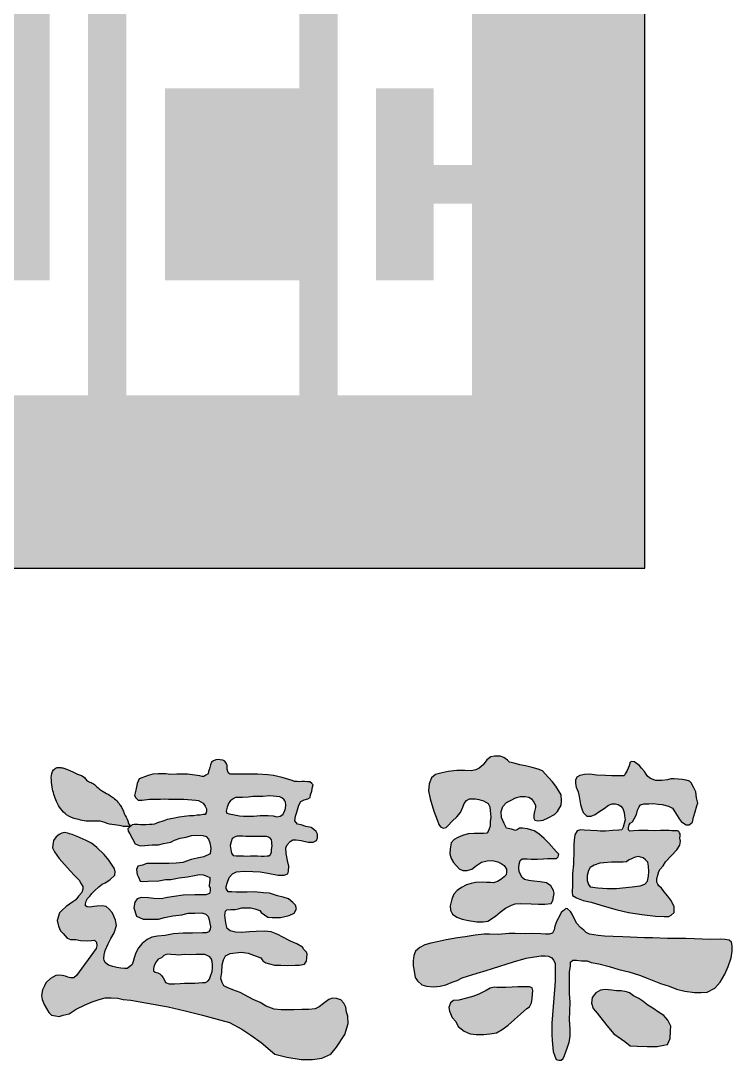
# Model space of a CAD drawing. Extents: x 196430 to 818205, y 904526 to 1974626.
# Drawn here: x 349596 to 350157, y 1784845 to 1785665 of the extents above; entities that cross this region are included whole.
import ezdxf

# ---------------------------------------------------------------- set-up
doc = ezdxf.new("R2010")
doc.units = 0
doc.header["$LTSCALE"] = 1000
doc.header["$MEASUREMENT"] = 0
doc.layers.add('FRAME', color=7, linetype='Continuous')

# ---------------------------------------------------------------- blocks, each defined once
blk = doc.blocks.new('a1')
h = blk.add_hatch(color=256)
h.paths.add_polyline_path([(88869.69, 130890.13), (87869.69, 130890.13), (87869.69, 129890.13), (88869.69, 129890.13)])
h.paths.add_polyline_path([(88596.96, 130662.86), (88490.9, 130662.86), (88490.9, 130359.83), (88596.96, 130359.83), (88596.96, 130268.92), (88490.9, 130268.92), (88490.9, 130117.4), (88596.96, 130117.4), (88596.96, 130026.49), (88460.6, 130026.49), (88460.6, 130753.77), (88596.96, 130753.77)], flags=16)
h.paths.add_polyline_path([(88733.33, 130359.83), (88733.33, 130208.31), (88703.02, 130208.31), (88703.02, 130268.92), (88657.57, 130268.92), (88657.57, 130117.4), (88703.02, 130117.4), (88703.02, 130178.01), (88733.33, 130178.01), (88733.33, 130026.49), (88627.27, 130026.49), (88627.27, 130359.83)], flags=16)
h.paths.add_polyline_path([(88430.3, 130496.19), (88399.99, 130496.19), (88399.99, 130662.86), (88339.39, 130662.86), (88339.39, 130117.4), (88399.99, 130117.4), (88399.99, 130359.83), (88430.3, 130359.83), (88430.3, 130026.49), (88309.08, 130026.49), (88309.08, 130753.77), (88430.3, 130753.77)], flags=16)
h.paths.add_polyline_path([(88278.78, 130496.19), (88248.48, 130496.19), (88248.48, 130662.86), (88172.72, 130662.86), (88172.72, 130359.83), (88278.78, 130359.83), (88278.78, 130026.49), (88142.42, 130026.49), (88142.42, 130178.01), (88172.72, 130178.01), (88172.72, 130117.4), (88248.48, 130117.4), (88248.48, 130268.92), (88142.42, 130268.92), (88142.42, 130753.77), (88278.78, 130753.77)], flags=16)
h.paths.add_polyline_path([(88112.11, 130359.83), (88112.11, 130208.31), (88081.81, 130208.31), (88081.81, 130268.92), (88036.36, 130268.92), (88036.36, 130117.4), (88081.81, 130117.4), (88081.81, 130178.01), (88112.11, 130178.01), (88112.11, 130026.49), (88006.05, 130026.49), (88006.05, 130359.83)], flags=16)
at = {"layer": 'FRAME'}
h = blk.add_hatch(color=256, dxfattribs=at)
h.paths.add_polyline_path([(88796.83, 129721.42), (88793.72, 129724.68), (88791.06, 129727.49), (88788.78, 129729.88), (88785.44, 129731.17), (88780.81, 129732.61), (88775.34, 129733.97), (88771.09, 129734.66), (88766.61, 129735.95), (88762.89, 129736.86), (88761.33, 129738.27), (88758.39, 129740.59), (88755.38, 129741.48), (88750.94, 129741.68), (88748.21, 129741.07), (88744.93, 129738.68), (88742.12, 129734.72), (88738.98, 129732.05), (88736.31, 129730.69), (88732.69, 129729.87), (88727.63, 129730.14), (88721.3, 129730.12), (88714.47, 129729.37), (88709.61, 129728.41), (88704.56, 129727.04), (88701.27, 129724.52), (88699.5, 129719.8), (88699.02, 129714.2), (88700.25, 129707.78), (88703.06, 129698.12), (88705.73, 129691.29), (88707.16, 129687.47), (88708.32, 129685.76), (88710.51, 129684.8), (88712.97, 129685.14), (88714.54, 129686.71), (88717.69, 129690.27), (88721.38, 129693.75), (88724.11, 129697.1), (88726.1, 129701.19), (88727.12, 129704.2), (88728.9, 129706.45), (88731.29, 129707.82), (88733.75, 129707.82), (88735.94, 129707.96), (88738.67, 129707.27), (88742.37, 129706.18), (88745.92, 129704.06), (88747.36, 129701.6), (88747.63, 129698.74), (88748.11, 129693.48), (88747.56, 129690.06), (88747.56, 129686.3), (88745.88, 129682.07), (88744.97, 129680.63), (88742.25, 129680.51), (88738.09, 129680.51), (88735.01, 129680.57), (88730.24, 129680.33), (88725.78, 129679), (88722.1, 129677.37), (88719.14, 129675.74), (88716.91, 129673.03), (88715.89, 129668.36), (88715.83, 129664.38), (88716.79, 129660.82), (88718.66, 129657.51), (88723.08, 129652.66), (88726.03, 129651.21), (88729.47, 129651.21), (88733.09, 129652.35), (88736.9, 129655.25), (88740.76, 129657.72), (88745.23, 129658.87), (88749.33, 129659.05), (88753.55, 129658.2), (88756.15, 129656.88), (88758.62, 129655.13), (88760.37, 129652.29), (88760.55, 129650.06), (88760.25, 129647.89), (88758.68, 129646.2), (88755.97, 129644.03), (88753.25, 129642.65), (88750.17, 129641.62), (88747.82, 129641.74), (88744.8, 129641.92), (88741.73, 129641.98), (88735.93, 129641.71), (88732.67, 129640.87), (88728.81, 129639.84), (88725.07, 129637.85), (88721.51, 129635.5), (88718.79, 129632.49), (88717.22, 129628.75), (88716.08, 129623.36), (88716.38, 129619.98), (88717.77, 129616.84), (88721.33, 129614.37), (88725.43, 129612.74), (88730.38, 129611.78), (88737.03, 129610.85), (88742.1, 129610.85), (88745.66, 129611.27), (88751.87, 129615.31), (88755.43, 129618.33), (88759.72, 129621.52), (88764.43, 129623.87), (88767.38, 129624.9), (88771.43, 129625.2), (88779.9, 129624.97), (88785.82, 129624.55), (88790.58, 129624.55), (88795.59, 129625.1), (88797.04, 129627.57), (88797.58, 129630.52), (88798.13, 129633.3), (88797.52, 129635.41), (88795.41, 129639.23), (88791.97, 129641.52), (88786.96, 129642.42), (88781.96, 129642.78), (88778.15, 129643.27), (88774.59, 129644.29), (88772.84, 129645.68), (88771.7, 129647.67), (88770.43, 129650.52), (88770.19, 129653.42), (88770.37, 129656.19), (88771.15, 129659.21), (88772.78, 129660.5), (88776.89, 129660.44), (88779.91, 129660.26), (88784.91, 129660.26), (88789.56, 129660.44), (88792.88, 129660.74), (88797.35, 129660.74), (88799.94, 129660.86), (88801.33, 129662.06), (88801.63, 129664.17), (88799.88, 129666.04), (88793.85, 129672.82), (88790.23, 129676.44), (88786, 129680.12), (88782.26, 129682.47), (88777.13, 129684.15), (88773.15, 129684.64), (88770.67, 129684.7), (88769.1, 129683.55), (88767.53, 129682.77), (88764.46, 129683.85), (88760.35, 129684.72), (88758.6, 129688.36), (88756.4, 129693.07), (88756.25, 129697.77), (88757.54, 129701.9), (88760.5, 129705.01), (88764.15, 129706.91), (88767.64, 129708.58), (88771.44, 129709.71), (88775.23, 129709.71), (88778.04, 129709.11), (88780.17, 129707.74), (88781.99, 129705.31), (88783.28, 129702.81), (88783.21, 129700.91), (88782.52, 129697.88), (88782.14, 129695.15), (88781.99, 129692.57), (88782.75, 129691.05), (88785.26, 129690.59), (88789.43, 129691.13), (88793.46, 129692.79), (88798.24, 129695.45), (88800.75, 129697.8), (88803.59, 129702.91), (88803.97, 129706.32), (88803.67, 129711.1), (88801.54, 129714.51), (88799.26, 129717.93)])
h.paths.add_polyline_path([(88906.3, 129720.38), (88904.88, 129721.89), (88902.29, 129722.64), (88899.04, 129723.14), (88895.95, 129723.47), (88892.69, 129723.64), (88890.18, 129723.56), (88887.59, 129722.97), (88883.08, 129722.47), (88880.41, 129722.39), (88877.9, 129722.47), (88876.07, 129723.14), (88873.98, 129723.97), (88871.97, 129725.47), (88870.72, 129727.31), (88869.3, 129729.48), (88867.01, 129732.09), (88865.01, 129734.34), (88863.09, 129735.76), (88861.49, 129737.04), (88859.48, 129737.25), (88858.1, 129736.93), (88857.14, 129733.96), (88855.55, 129730.25), (88854.07, 129727.71), (88853.32, 129726.12), (88851.41, 129726.01), (88847.7, 129726.01), (88843.45, 129726.01), (88838.46, 129726.22), (88831.46, 129726.43), (88826.26, 129727.28), (88822.12, 129727.18), (88818.4, 129726.22), (88816.04, 129725.05), (88814.77, 129722.61), (88814.77, 129719.86), (88815.3, 129716.99), (88816.89, 129713.39), (88817.84, 129709.68), (88818.37, 129706.6), (88818.9, 129703.31), (88819.86, 129699.92), (88820.92, 129697.16), (88823.79, 129694.19), (88827.18, 129694.09), (88830.47, 129695.47), (88833.44, 129697.69), (88837.58, 129700.34), (88840.87, 129702.78), (88843.88, 129704.04), (88846.43, 129703.93), (88848.66, 129703.4), (88850.57, 129702.02), (88852.37, 129700.22), (88853.22, 129697.04), (88853.54, 129694.39), (88854.07, 129691.21), (88853.43, 129688.45), (88852.59, 129685.48), (88851.52, 129683.36), (88849.08, 129683.25), (88844.07, 129682.9), (88838.66, 129682.37), (88834.31, 129682.37), (88831.97, 129682.48), (88826.88, 129682.8), (88821.68, 129683.01), (88818.92, 129683.33), (88816.26, 129682.48), (88814.25, 129679.4), (88813.93, 129675.27), (88813.61, 129671.87), (88813.5, 129667.74), (88813.29, 129656.24), (88812.44, 129648.92), (88812.44, 129639.66), (88812.22, 129634.15), (88812.44, 129631.49), (88815.62, 129629.8), (88821.03, 129627.68), (88827.19, 129626.3), (88834.94, 129623.97), (88846.64, 129620.55), (88856.61, 129618.21), (88867.12, 129616.62), (88877.98, 129615.13), (88884.78, 129614.81), (88888.49, 129615.02), (88890.4, 129616.09), (88892.63, 129618.1), (88892.84, 129619.8), (88892.84, 129622.45), (88891.68, 129624.99), (88890.08, 129627.96), (88887.86, 129631.04), (88884.78, 129634.54), (88882.87, 129637.19), (88880.53, 129639.1), (88879.9, 129640.47), (88879.05, 129642.06), (88879.15, 129644.93), (88879.9, 129647.58), (88880.53, 129650.55), (88881.7, 129652.24), (88884.04, 129654.83), (88885.95, 129658.12), (88890.73, 129663.1), (88894.76, 129667.55), (88897.2, 129671.37), (88897.73, 129674.55), (88897.34, 129676.82), (88897.4, 129678.59), (88897.55, 129680.11), (88897.08, 129680.99), (88896.45, 129681.99), (88895.41, 129682.51), (88893.58, 129682.67), (88891.02, 129682.72), (88888.83, 129682.93), (88882.06, 129682.88), (88876.89, 129682.67), (88872.19, 129682.83), (88864.84, 129682.77), (88860.58, 129682.6), (88857.74, 129682.35), (88856.82, 129683.27), (88856.82, 129685.19), (88857.23, 129687.27), (88858.15, 129688.77), (88859.99, 129689.69), (88861.24, 129692.2), (88862.91, 129695.62), (88863.83, 129698.79), (88865.17, 129701.54), (88866.11, 129703.07), (88868.95, 129703.99), (88872.79, 129703.9), (88876.3, 129704.07), (88880.14, 129703.74), (88883.4, 129703.32), (88888.26, 129702.06), (88891.52, 129700.48), (88893.36, 129697.47), (88895.2, 129694.72), (88896.78, 129692.05), (88898.29, 129690.05), (88900.13, 129688.54), (88902.21, 129687.29), (88904.72, 129687.37), (88907.14, 129689.38), (88908.14, 129693.38), (88909.31, 129697.47), (88910.57, 129702.23), (88911.32, 129704.48), (88910.4, 129708.57), (88910.23, 129710.99), (88909.73, 129713.41), (88907.89, 129717.13)])
h.paths.add_polyline_path([(88862.04, 129661.68), (88864.96, 129662.2), (88866.31, 129661.79), (88868.29, 129661.37), (88870.16, 129659.81), (88871.93, 129657.73), (88872.55, 129654.72), (88872.66, 129650.45), (88872.45, 129646.92), (88871.83, 129642.97), (88869.54, 129640.47), (88866, 129639.22), (88859.54, 129638.39), (88851.95, 129637.56), (88847.16, 129637.14), (88839.87, 129637.14), (88832.59, 129637.56), (88826.55, 129638.39), (88825.09, 129640.26), (88824.05, 129643.28), (88824.15, 129647.44), (88825.2, 129651.18), (88826.44, 129653.57), (88829.67, 129655.44), (88834.15, 129657), (88837.37, 129657.42), (88843.2, 129657.84), (88847.89, 129657.84), (88850.7, 129657.94), (88852.57, 129657.73), (88855.07, 129658.15), (88856.84, 129659.4), (88859.54, 129660.64)], flags=16)
h.paths.add_polyline_path([(88938.54, 129591.75), (88937.89, 129594.6), (88936.08, 129596.16), (88933.1, 129596.81), (88929.33, 129596.94), (88921.55, 129596.68), (88901.94, 129597.59), (88887.55, 129597.59), (88875.62, 129597.98), (88869.26, 129597.98), (88852.23, 129598.9), (88844.58, 129599.03), (88837.7, 129599.29), (88832.91, 129599.81), (88826.03, 129601.11), (88823.31, 129602.27), (88821.36, 129604.09), (88818.85, 129606.3), (88816, 129609.28), (88813.92, 129613.43), (88812.23, 129616.79), (88811.07, 129619), (88808.56, 129621.07), (88807.26, 129621.16), (88806.21, 129620.1), (88803.69, 129618.08), (88802.48, 129615.72), (88800.29, 129611.43), (88798.66, 129607.21), (88798.18, 129604.54), (88796.63, 129601.78), (88794.2, 129600.89), (88791.28, 129600.97), (88787.55, 129601.38), (88781.2, 129601.53), (88775.52, 129601.13), (88767.24, 129601.53), (88762.62, 129601.45), (88753.75, 129600.79), (88747.02, 129600.87), (88742.96, 129600.87), (88735.82, 129600.14), (88727.77, 129598.84), (88721.76, 129598.19), (88717.3, 129597.22), (88712.84, 129596.49), (88705.84, 129594.94), (88700.65, 129593.96), (88695.94, 129592.59), (88691.97, 129590.48), (88688.72, 129587.56), (88687.26, 129584.08), (88686.69, 129579.94), (88686.77, 129576.05), (88687.34, 129573.46), (88688.4, 129566.69), (88690.18, 129564.09), (88693.59, 129561.09), (88697.32, 129559.96), (88702.76, 129559.47), (88708.19, 129559.8), (88712.49, 129560.93), (88717.68, 129562.96), (88721.42, 129564.5), (88725.55, 129566.61), (88737.19, 129570.09), (88744.41, 129572.28), (88749.35, 129573.9), (88766.01, 129579.26), (88776.07, 129581.94), (88782.56, 129582.99), (88787.87, 129583.9), (88790.87, 129583.82), (88793.71, 129583.49), (88796.22, 129582.19), (88797.6, 129580.49), (88798.74, 129578.14), (88798.74, 129575.95), (88798.98, 129571.66), (88798.98, 129568.9), (88798.74, 129563.79), (88797.85, 129550.39), (88796.28, 129530.79), (88796.28, 129521.85), (88796.54, 129517.05), (88797.19, 129508.44), (88798.62, 129504.55), (88799.65, 129502.09), (88801.73, 129501.44), (88803.67, 129501.57), (88805.23, 129502.74), (88806.14, 129505.07), (88808.34, 129510.9), (88810.03, 129515.7), (88810.81, 129520.1), (88810.68, 129525.93), (88810.29, 129533.71), (88810.42, 129539.8), (88810.56, 129547.25), (88810.17, 129554.25), (88810.04, 129560.72), (88810.17, 129566.94), (88810.17, 129571.35), (88810.94, 129575.76), (88811.07, 129578.87), (88812.76, 129580.42), (88815.61, 129580.55), (88819.76, 129580.03), (88824.04, 129579.9), (88827.29, 129578.74), (88833.25, 129577.44), (88841.59, 129575.5), (88849.11, 129573.17), (88857.02, 129571.35), (88865.45, 129568.63), (88871.42, 129566.17), (88881.96, 129562.02), (88888.83, 129559.95), (88894.67, 129557.62), (88901.28, 129555.93), (88908.81, 129554.9), (88913.99, 129555.03), (88918.92, 129555.29), (88924.92, 129558.4), (88929.07, 129563.2), (88932.7, 129569.29), (88935.43, 129575.38), (88937.76, 129582.24), (88938.54, 129587.69)])
h.paths.add_polyline_path([(88776.49, 129542.22), (88778.65, 129543.69), (88780.12, 129546.64), (88780.8, 129550.15), (88781.03, 129553.55), (88781.26, 129556.61), (88780.68, 129558.55), (88778.64, 129559.34), (88775.24, 129559.34), (88769.45, 129559.46), (88764.92, 129559.23), (88759.82, 129558.78), (88756.19, 129558.78), (88752.9, 129558.89), (88750.74, 129559.23), (88747.57, 129558.21), (88744.28, 129556.51), (88739.07, 129553.79), (88734.76, 129552.09), (88728.83, 129550.38), (88722.94, 129548.9), (88718.63, 129548.68), (88716.36, 129546.86), (88715, 129543.01), (88715.45, 129540.18), (88717.49, 129535.2), (88720.44, 129532.02), (88722.37, 129528.06), (88727.13, 129524.43), (88731.78, 129522.17), (88736.54, 129521.71), (88742.44, 129521.71), (88747.43, 129522.28), (88752.53, 129523.07), (88757.1, 129525.57), (88761.75, 129529.08), (88766.86, 129533.5), (88771.39, 129537.69)], flags=17)
h.paths.add_polyline_path([(88884.47, 129536.72), (88887.7, 129532.95), (88890.03, 129528.29), (88889.85, 129524.52), (88889.49, 129518.6), (88887.52, 129513.76), (88884.47, 129513.22), (88879.26, 129512.33), (88871.54, 129512.33), (88863.46, 129512.51), (88858.08, 129512.86), (88853.77, 129516.09), (88845.15, 129522.19), (88839.59, 129528.83), (88831.87, 129538.51), (88828.82, 129542.28), (88827.56, 129546.58), (88828.1, 129551.07), (88830.97, 129554.65), (88834.56, 129556.81), (88838.33, 129557.16), (88843.54, 129556.63), (88847.13, 129556.27), (88850.9, 129556.27), (88855.03, 129555.37), (88857.54, 129554.65), (88860.77, 129552.32), (88864.9, 129550.17), (88867.95, 129548.2), (88871.9, 129544.97), (88876.03, 129542.46), (88880.52, 129539.41)], flags=17)
h = blk.add_hatch(color=256, dxfattribs=at)
h.paths.add_polyline_path([(88606.94, 129713.98), (88607.39, 129717.21), (88607.93, 129718.83), (88606.85, 129719.99), (88605.24, 129721.25), (88603.53, 129721.34), (88601.02, 129721.43), (88598.95, 129721.52), (88596.44, 129721.34), (88595.18, 129721.52), (88593.21, 129721.52), (88591.41, 129722.41), (88583.42, 129724.75), (88576.69, 129726.27), (88572.02, 129726.81), (88563.94, 129727.35), (88557.93, 129727.35), (88553.62, 129727.35), (88545.25, 129727.26), (88542.42, 129727.4), (88541.15, 129728.18), (88540.58, 129729.45), (88540.16, 129731.28), (88540.09, 129734.25), (88539.24, 129735.94), (88538.18, 129737.64), (88536.49, 129738.27), (88534.44, 129738.56), (88532.95, 129738.98), (88531.04, 129738.56), (88529.28, 129737.85), (88527.58, 129736.86), (88526.95, 129734.6), (88526.03, 129731.64), (88525.39, 129729.45), (88524.97, 129727.61), (88523.27, 129726.55), (88521.72, 129725.63), (88520.44, 129725.42), (88518.54, 129725.92), (88508.77, 129727.26), (88500.41, 129727.35), (88495.25, 129727.17), (88491.7, 129727.62), (88485.65, 129727.53), (88481.47, 129727.26), (88477.73, 129726.2), (88470.5, 129723.61), (88469, 129720.07), (88467.9, 129714.74), (88466.96, 129710.42), (88467.98, 129708.77), (88469.87, 129706.73), (88472.93, 129706.81), (88478.67, 129707.6), (88482.04, 129707.67), (88487.54, 129707.67), (88490.84, 129707.75), (88493.83, 129707.67), (88500.11, 129707.6), (88505.84, 129707.52), (88512.04, 129707.04), (88515.23, 129706.77), (88517.45, 129706.42), (88519.32, 129705.45), (88521.13, 129704.41), (88522.72, 129701.98), (88523.76, 129700.04), (88523.62, 129698.66), (88523.41, 129696.93), (88522.72, 129695.54), (88520.99, 129695.4), (88518.77, 129695.05), (88516.48, 129694.85), (88513.36, 129694.36), (88510.44, 129694.36), (88506.07, 129693.88), (88502.26, 129693.39), (88497.19, 129692.21), (88492.75, 129691.66), (88489.98, 129690.48), (88485.16, 129688.86), (88482.59, 129687.94), (88480.75, 129687.58), (88478.73, 129687.64), (88475.85, 129687.27), (88473.89, 129687.27), (88471.62, 129687.33), (88469.66, 129687.7), (88468.13, 129687.7), (88466.78, 129687.7), (88465.13, 129687.21), (88462.69, 129685.31), (88461.66, 129684.06), (88461.99, 129682.23), (88463.12, 129680.23), (88467.35, 129672.24), (88471.36, 129670.72), (88474.95, 129671), (88480.76, 129671.55), (88485.88, 129671.41), (88489.89, 129672.52), (88495.56, 129673.63), (88498.61, 129675.28), (88502.89, 129676.8), (88507.74, 129677.5), (88511.89, 129678.88), (88516.03, 129679.29), (88520.74, 129679.02), (88523.37, 129678.19), (88525.44, 129676.11), (88526.27, 129673.07), (88527.24, 129668.93), (88526.56, 129664.33), (88521.51, 129662.07), (88516.29, 129661.02), (88511.76, 129659.98), (88505.15, 129657.55), (88499.75, 129657.02), (88494, 129656.68), (88488.43, 129656.85), (88482.69, 129656.85), (88476.77, 129656.68), (88473.11, 129655.46), (88469.63, 129654.59), (88468.59, 129652.15), (88468.94, 129648.15), (88469.98, 129645.89), (88471.37, 129642.93), (88473.29, 129642.59), (88477.81, 129642.76), (88486.02, 129643.2), (88491.25, 129644.22), (88495.52, 129644.28), (88502.08, 129645.48), (88508.81, 129646.36), (88514.3, 129647.23), (88518.14, 129648.09), (88521.22, 129647.8), (88524.01, 129646.75), (88526.32, 129645.79), (88526.32, 129643.77), (88526.12, 129641.65), (88525.93, 129639.83), (88525.93, 129638.68), (88526.7, 129637.62), (88526.51, 129635.22), (88526.22, 129633.1), (88523.24, 129631.95), (88521.32, 129631.95), (88518.53, 129631.95), (88514.58, 129632.05), (88505.21, 129631.85), (88498.29, 129630.62), (88492.91, 129630.01), (88487.84, 129628.78), (88482.3, 129629.24), (88478, 129629.7), (88472.16, 129629.85), (88469.08, 129628.93), (88467.24, 129626.32), (88466.47, 129621.86), (88468.43, 129615.25), (88473.72, 129612.94), (88479.97, 129612.81), (88485.81, 129612.94), (88490.56, 129614.03), (88497.21, 129615.52), (88504.14, 129616.33), (88509.16, 129617.69), (88514.59, 129617.69), (88520.16, 129617.83), (88523.28, 129616.88), (88525.05, 129614.84), (88525.73, 129612.26), (88526.41, 129609.41), (88526.82, 129606.97), (88526.68, 129604.67), (88525.46, 129602.77), (88523.56, 129602.09), (88520.7, 129601.95), (88512.69, 129601.68), (88505.23, 129601.82), (88497.62, 129601.14), (88491.24, 129600.05), (88485.13, 129599.51), (88480.65, 129598.7), (88476.85, 129596.66), (88473.04, 129593.54), (88470.19, 129590.15), (88467.98, 129586.18), (88466.59, 129582.22), (88465.95, 129579.45), (88464.99, 129577.1), (88463.28, 129575.39), (88461.04, 129573.89), (88458.9, 129574), (88456.12, 129574.21), (88452.91, 129574.53), (88449.92, 129575.39), (88446.28, 129576.46), (88444.04, 129578.38), (88443.08, 129580.09), (88442.76, 129581.9), (88443.08, 129584.79), (88443.83, 129588.1), (88446.18, 129593.33), (88448.32, 129597.6), (88450.77, 129602.09), (88452.65, 129607.83), (88451.9, 129612.12), (88450.72, 129615.31), (88449.29, 129618.09), (88446.85, 129620.86), (88444.49, 129622.71), (88441.46, 129623.38), (88437.17, 129623.21), (88434.9, 129622.71), (88431.76, 129622.31), (88429.49, 129622.48), (88428.14, 129623.4), (88428.14, 129625), (88428.9, 129627.1), (88429.83, 129629.04), (88431.59, 129630.89), (88433.19, 129633.07), (88435.3, 129635.09), (88438.75, 129638.37), (88441.44, 129640.39), (88443.88, 129641.56), (88447.33, 129643.92), (88451.37, 129647.7), (88451.58, 129650.56), (88450.84, 129652.99), (88448.83, 129656.16), (88446.71, 129659.55), (88443.11, 129663.78), (88437.16, 129669.51), (88432.99, 129672.74), (88428.87, 129674.98), (88421.58, 129678.18), (88417.77, 129679.62), (88415.73, 129680.21), (88414.3, 129680.66), (88411.49, 129681.24), (88409.49, 129680.77), (88407.38, 129679.6), (88405.04, 129677.73), (88403.04, 129674.92), (88402.46, 129671.64), (88402.34, 129669.18), (88403.75, 129665.9), (88407.38, 129660.86), (88416.07, 129651.07), (88419.59, 129647.44), (88423.22, 129643.69), (88424.87, 129640.65), (88426.16, 129638.66), (88426.16, 129636.43), (88425.45, 129633.97), (88422.76, 129631.04), (88420.53, 129628), (88418.18, 129626.59), (88412.91, 129622.96), (88409.62, 129619.68), (88407.75, 129617.8), (88405.99, 129611.77), (88406.93, 129607.2), (88408.45, 129603.68), (88410.56, 129601.57), (88413.73, 129597.94), (88416.31, 129596.89), (88420.53, 129596.65), (88424.28, 129595.95), (88429.67, 129595.83), (88432.95, 129596.07), (88435.42, 129596.19), (88436.94, 129594.66), (88437.29, 129591.85), (88436.59, 129589.74), (88421.11, 129568.24), (88419.12, 129566.6), (88416.42, 129566.37), (88414.2, 129567.07), (88412.55, 129567.77), (88409.74, 129568.36), (88407.04, 129568.59), (88404.82, 129568.24), (88400.71, 129565.9), (88396.96, 129562.62), (88395.91, 129560.27), (88394.26, 129556.99), (88393.56, 129552.66), (88394.03, 129549.38), (88395.55, 129545.51), (88399.32, 129539.24), (88401.43, 129537.13), (88404.71, 129536.54), (88407.53, 129536.07), (88410.69, 129537.13), (88415.38, 129538.18), (88420.89, 129541.7), (88428.04, 129545.09), (88433.55, 129547.44), (88438.95, 129549.31), (88443.87, 129550.72), (88448.44, 129550.72), (88453.84, 129550.36), (88458.06, 129549.31), (88463.92, 129548.96), (88477.29, 129546.38), (88493.58, 129543.57), (88506.78, 129540.53), (88520.5, 129537.01), (88535.16, 129533.03), (88541.84, 129531.15), (88551.69, 129525.88), (88558.84, 129521.2), (88566.93, 129515.34), (88577.77, 129506.27), (88587.03, 129503.81), (88598.4, 129502.06), (88607.43, 129502.06), (88614.82, 129502.99), (88621.85, 129506.27), (88626.31, 129511.66), (88632.92, 129521.88), (88635.39, 129530.55), (88635.15, 129536.29), (88634.1, 129539.34), (88633.63, 129543.32), (88632.22, 129546.6), (88629.64, 129549.18), (88626.24, 129550.11), (88623.07, 129550.35), (88620.38, 129549.41), (88616.16, 129546.13), (88612.52, 129543.67), (88609.47, 129542.15), (88604.55, 129541.56), (88599.04, 129541.44), (88592.71, 129541.33), (88587.43, 129541.33), (88582.63, 129541.33), (88577.11, 129541.68), (88570.9, 129544.02), (88566.09, 129547.07), (88560.47, 129549.41), (88550.31, 129554.94), (88544.45, 129556.93), (88540, 129558.93), (88537.53, 129560.21), (88536.13, 129562.79), (88534.95, 129565.95), (88535.77, 129570.76), (88536.04, 129576.85), (88537.09, 129580.68), (88538.83, 129583.81), (88542.43, 129585.79), (88551.03, 129586.83), (88556.6, 129586.02), (88562.99, 129583.7), (88566.48, 129582.3), (88568.1, 129579.98), (88570.43, 129578.36), (88573.45, 129577.43), (88577.4, 129576.62), (88582.39, 129576.5), (88587.27, 129576.15), (88593.66, 129576.62), (88597.03, 129576.5), (88601.03, 129577.31), (88602.66, 129579.75), (88603.01, 129582.42), (88603.12, 129585.09), (88602.66, 129586.83), (88600.45, 129588.92), (88599.52, 129590.77), (88595.11, 129593.33), (88590.11, 129595.53), (88583.84, 129598.55), (88579.89, 129600.76), (88574.89, 129602.96), (88569.43, 129603.31), (88562.81, 129603.19), (88557.59, 129602.84), (88551.31, 129602.26), (88546.67, 129602.5), (88542.48, 129603.54), (88540.04, 129605.51), (88539.35, 129608.53), (88538.65, 129611.67), (88538.11, 129616.03), (88538.61, 129619.13), (88539.78, 129620.21), (88543.06, 129620.35), (88546.44, 129620.48), (88548.83, 129621.07), (88551.66, 129621.79), (88555.35, 129621.83), (88558.64, 129621.74), (88561.75, 129621.02), (88565.71, 129619.72), (88566.97, 129618.1), (88572.05, 129614.51), (88575.62, 129614.28), (88582.07, 129614.28), (88588.86, 129615.78), (88592.89, 129617.62), (88594.84, 129620.95), (88593.92, 129623.94), (88591.73, 129625.9), (88588.4, 129628.77), (88584.25, 129630.15), (88579.88, 129631.19), (88573.55, 129633.49), (88568.83, 129633.72), (88561.23, 129634.52), (88555.71, 129634.06), (88550.76, 129634.06), (88547.08, 129634.18), (88543.62, 129634.29), (88540.75, 129634.52), (88539.37, 129636.94), (88539.37, 129638.66), (88539.94, 129641.31), (88541.63, 129645.61), (88544.38, 129648.65), (88547.42, 129650.24), (88553.36, 129650.82), (88560.17, 129650.53), (88565.96, 129650.09), (88572.19, 129649.08), (88580.3, 129647.49), (88585.09, 129647.63), (88587.84, 129648.65), (88588.56, 129650.82), (88588.71, 129654.58), (88587.55, 129659.21), (88586.68, 129664.57), (88586.24, 129669.05), (88587.4, 129671.66), (88589.72, 129674.12), (88591.89, 129675.57), (88594.36, 129675.57), (88598.41, 129674.84), (88603.9, 129673.59), (88607.89, 129673.59), (88610.51, 129674.85), (88611.2, 129677.13), (88611.31, 129679.97), (88610.28, 129682.14), (88608.34, 129683.73), (88606.29, 129685.33), (88602.19, 129686.01), (88598.31, 129687.38), (88595.57, 129687.95), (88593.52, 129690.57), (88593.86, 129694.1), (88594.89, 129697.41), (88596.71, 129702.86), (88598.24, 129705.82), (88600.84, 129707.17), (88603.71, 129707.88), (88605.51, 129708.96), (88605.69, 129710.93)])
h.paths.add_polyline_path([(88541.44, 129704.76), (88542.44, 129706.04), (88544.37, 129707.48), (88546.52, 129708.84), (88549.74, 129708.98), (88552.11, 129708.98), (88556.62, 129709.26), (88560.41, 129709.69), (88564.28, 129709.69), (88568.22, 129709.77), (88573.66, 129710.12), (88578.96, 129709.77), (88581.68, 129709.41), (88583.19, 129708.76), (88585.46, 129706.76), (88586.12, 129705.26), (88586.34, 129703.18), (88586.05, 129700.25), (88585.12, 129697.32), (88583.9, 129695.38), (88581.83, 129694.1), (88579.11, 129693.74), (88576.38, 129694.45), (88572.37, 129694.67), (88566.14, 129694.81), (88560.92, 129694.24), (88557.34, 129694.17), (88553.04, 129694.17), (88549.67, 129694.45), (88545.73, 129695.17), (88541.72, 129696.03), (88539.72, 129696.67), (88539.36, 129698.17), (88540, 129701.25)], flags=16)
h.paths.add_polyline_path([(88546.35, 129677.91), (88547.86, 129678.48), (88549.64, 129678.48), (88552.48, 129678.3), (88554.87, 129678.13), (88558.38, 129678.17), (88561.84, 129678.08), (88565.08, 129678.22), (88568.54, 129678.22), (88571.03, 129678.17), (88572.58, 129677.68), (88574.31, 129676.49), (88574.93, 129675.42), (88575.2, 129674), (88575.2, 129672.63), (88575.51, 129670.86), (88575.15, 129667.88), (88574.93, 129665.36), (88574.09, 129663.63), (88573.02, 129662.83), (88571.56, 129662.74), (88569.12, 129662.48), (88566.9, 129662.61), (88564.06, 129662.74), (88560.91, 129662.74), (88558.42, 129662.79), (88555.14, 129662.65), (88553.05, 129662.79), (88550.88, 129662.79), (88548.84, 129662.74), (88547.06, 129662.87), (88544.8, 129663.19), (88543.42, 129664.83), (88543.07, 129666.24), (88542.67, 129669.3), (88542.4, 129671.03), (88543.2, 129674), (88544.04, 129676.58)], flags=16)
h.paths.add_polyline_path([(88522.43, 129584.96), (88524.3, 129584.26), (88526.4, 129582.98), (88527.68, 129581.35), (88528.27, 129579.49), (88528.38, 129577.16), (88528.38, 129574.24), (88528.27, 129571.45), (88526.98, 129567.83), (88526.05, 129565.39), (88524.88, 129563.75), (88522.9, 129562.82), (88520.57, 129562.82), (88517.77, 129562.47), (88514.62, 129562.36), (88510.77, 129562.36), (88506.46, 129562.36), (88502.84, 129562.12), (88498.41, 129561.66), (88494.21, 129561.89), (88491.41, 129562.94), (88490.48, 129564.57), (88489.66, 129566.55), (88488.61, 129568.18), (88486.98, 129569.58), (88485.23, 129570.51), (88483.24, 129571.1), (88481.84, 129572.14), (88481.96, 129573.78), (88482.54, 129576.22), (88483.94, 129579.02), (88485.58, 129581.35), (88488.14, 129582.28), (88490.13, 129584.03), (88492.58, 129585.08), (88495.49, 129584.96), (88499.46, 129584.73), (88502.02, 129584.5), (88506.22, 129584.85), (88511, 129584.61), (88515.55, 129584.96), (88519.99, 129584.85)], flags=16)
edge = h.paths.add_edge_path(flags=17)
edge.add_spline(control_points=[(88405.78, 129732.61), (88404.78, 129732.2), (88401.89, 129730.38), (88400.94, 129724.08), (88402.01, 129715.65), (88405.03, 129705.2), (88411.55, 129695.14), (88422.41, 129691.26), (88431.4, 129689.66), (88440.3, 129690.81), (88446.99, 129687.31), (88455.07, 129687.1), (88459.33, 129685.52), (88464.22, 129686.16), (88462.04, 129688.1), (88461.68, 129691.5), (88458.93, 129695.39), (88457.6, 129699.81), (88455.74, 129702.76), (88453.45, 129705.81), (88450.64, 129708.44), (88446.76, 129711.28), (88441.75, 129713.44), (88437.47, 129717.08), (88433.79, 129720.61), (88429.66, 129721.49), (88427.24, 129725.74), (88422.39, 129727.06), (88418.06, 129729.4), (88414.33, 129730.79), (88411.2, 129732.14), (88408.37, 129732.7), (88406.57, 129732.64), (88405.78, 129732.61)], knot_values=[0, 0, 0, 0, 0.002692, 0.008053, 0.014389, 0.024295, 0.035141, 0.042526, 0.052333, 0.057947, 0.064309, 0.070692, 0.07693, 0.078151, 0.079415, 0.081932, 0.087368, 0.090515, 0.093501, 0.096003, 0.100054, 0.103071, 0.107974, 0.113555, 0.117059, 0.120563, 0.123378, 0.128503, 0.132374, 0.135783, 0.13841, 0.14091, 0.142898, 0.142898, 0.142898, 0.142898], degree=3, periodic=0)
blk.add_lwpolyline([(87869.69, 129890.13), (88869.69, 129890.13), (88869.69, 130890.13), (87869.69, 130890.13)], close=True)
for points in [[(88761.33, 129738.27), (88758.39, 129740.59), (88755.38, 129741.48), (88750.94, 129741.68), (88748.21, 129741.07), (88744.93, 129738.68), (88742.12, 129734.72), (88738.98, 129732.05), (88736.31, 129730.69), (88732.69, 129729.87), (88727.63, 129730.14), (88721.3, 129730.12), (88714.47, 129729.37), (88709.61, 129728.41), (88704.56, 129727.04), (88701.27, 129724.52), (88699.5, 129719.8), (88699.02, 129714.2), (88700.25, 129707.78), (88703.06, 129698.12), (88705.73, 129691.29), (88707.16, 129687.47), (88708.32, 129685.76), (88710.51, 129684.8), (88712.97, 129685.14), (88714.54, 129686.71), (88717.69, 129690.27), (88721.38, 129693.75), (88724.11, 129697.1), (88726.1, 129701.19), (88727.12, 129704.2), (88728.9, 129706.45), (88731.29, 129707.82), (88733.75, 129707.82), (88735.94, 129707.96), (88738.67, 129707.27), (88742.37, 129706.18), (88745.92, 129704.06), (88747.36, 129701.6), (88747.63, 129698.74), (88748.11, 129693.48), (88747.56, 129690.06), (88747.56, 129686.3), (88745.88, 129682.07), (88744.97, 129680.63), (88742.25, 129680.51), (88738.09, 129680.51), (88735.01, 129680.57), (88730.24, 129680.33), (88725.78, 129679), (88722.1, 129677.37), (88719.14, 129675.74), (88716.91, 129673.03), (88715.89, 129668.36), (88715.83, 129664.38), (88716.79, 129660.82), (88718.66, 129657.51), (88723.08, 129652.66), (88726.03, 129651.21), (88729.47, 129651.21), (88733.09, 129652.35), (88736.9, 129655.25), (88740.76, 129657.72), (88745.23, 129658.87), (88749.33, 129659.05), (88753.55, 129658.2), (88756.15, 129656.88), (88758.62, 129655.13), (88760.37, 129652.29), (88760.55, 129650.06), (88760.25, 129647.89), (88758.68, 129646.2), (88755.97, 129644.03), (88753.25, 129642.65), (88750.17, 129641.62), (88747.82, 129641.74), (88744.8, 129641.92), (88741.73, 129641.98), (88735.93, 129641.71), (88732.67, 129640.87), (88728.81, 129639.84), (88725.07, 129637.85), (88721.51, 129635.5), (88718.79, 129632.49), (88717.22, 129628.75), (88716.08, 129623.36), (88716.38, 129619.98), (88717.77, 129616.84), (88721.33, 129614.37), (88725.43, 129612.74), (88730.38, 129611.78), (88737.03, 129610.85), (88742.1, 129610.85), (88745.66, 129611.27), (88751.87, 129615.31), (88755.43, 129618.33), (88759.72, 129621.52), (88764.43, 129623.87), (88767.38, 129624.9), (88771.43, 129625.2), (88779.9, 129624.97), (88785.82, 129624.55), (88790.58, 129624.55), (88795.59, 129625.1), (88797.04, 129627.57), (88797.58, 129630.52), (88798.13, 129633.3), (88797.52, 129635.41), (88795.41, 129639.23), (88791.97, 129641.52), (88786.96, 129642.42), (88781.96, 129642.78), (88778.15, 129643.27), (88774.59, 129644.29), (88772.84, 129645.68), (88771.7, 129647.67), (88770.43, 129650.52), (88770.19, 129653.42), (88770.37, 129656.19), (88771.15, 129659.21), (88772.78, 129660.5), (88776.89, 129660.44), (88779.91, 129660.26), (88784.91, 129660.26), (88789.56, 129660.44), (88792.88, 129660.74), (88797.35, 129660.74), (88799.94, 129660.86), (88801.33, 129662.06), (88801.63, 129664.17), (88799.88, 129666.04), (88793.85, 129672.82), (88790.23, 129676.44), (88786, 129680.12), (88782.26, 129682.47), (88777.13, 129684.15), (88773.15, 129684.64), (88770.67, 129684.7), (88769.1, 129683.55), (88767.53, 129682.77), (88764.46, 129683.85), (88760.35, 129684.72), (88758.6, 129688.36), (88756.4, 129693.07), (88756.25, 129697.77), (88757.54, 129701.9), (88760.5, 129705.01), (88764.15, 129706.91), (88767.64, 129708.58), (88771.44, 129709.71), (88775.23, 129709.71), (88778.04, 129709.11), (88780.17, 129707.74), (88781.99, 129705.31), (88783.28, 129702.81), (88783.21, 129700.91), (88782.52, 129697.88), (88782.14, 129695.15), (88781.99, 129692.57), (88782.75, 129691.05), (88785.26, 129690.59), (88789.43, 129691.13), (88793.46, 129692.79), (88798.24, 129695.45), (88800.75, 129697.8), (88803.59, 129702.91), (88803.97, 129706.32), (88803.67, 129711.1), (88801.54, 129714.51), (88799.26, 129717.93), (88796.83, 129721.42), (88793.72, 129724.68), (88791.06, 129727.49), (88788.78, 129729.88), (88785.44, 129731.17), (88780.81, 129732.61), (88775.34, 129733.97), (88771.09, 129734.66), (88766.61, 129735.95), (88762.89, 129736.86), (88761.33, 129738.27)], [(88414.3, 129680.66), (88411.49, 129681.24), (88409.49, 129680.77), (88407.38, 129679.6), (88405.04, 129677.73), (88403.04, 129674.92), (88402.46, 129671.64), (88402.34, 129669.18), (88403.75, 129665.9), (88407.38, 129660.86), (88416.07, 129651.07), (88419.59, 129647.44), (88423.22, 129643.69), (88424.87, 129640.65), (88426.16, 129638.66), (88426.16, 129636.43), (88425.45, 129633.97), (88422.76, 129631.04), (88420.53, 129628), (88418.18, 129626.59), (88412.91, 129622.96), (88409.62, 129619.68), (88407.75, 129617.8), (88405.99, 129611.77), (88406.93, 129607.2), (88408.45, 129603.68), (88410.56, 129601.57), (88413.73, 129597.94), (88416.31, 129596.89), (88420.53, 129596.65), (88424.28, 129595.95), (88429.67, 129595.83), (88432.95, 129596.07), (88435.42, 129596.19), (88436.94, 129594.66), (88437.29, 129591.85), (88436.59, 129589.74), (88421.11, 129568.24), (88419.12, 129566.6), (88416.42, 129566.37), (88414.2, 129567.07), (88412.55, 129567.77), (88409.74, 129568.36), (88407.04, 129568.59), (88404.82, 129568.24), (88400.71, 129565.9), (88396.96, 129562.62), (88395.91, 129560.27), (88394.26, 129556.99), (88393.56, 129552.66), (88394.03, 129549.38), (88395.55, 129545.51), (88399.32, 129539.24), (88401.43, 129537.13), (88404.71, 129536.54), (88407.53, 129536.07), (88410.69, 129537.13), (88415.38, 129538.18), (88420.89, 129541.7), (88428.04, 129545.09), (88433.55, 129547.44), (88438.95, 129549.31), (88443.87, 129550.72), (88448.44, 129550.72), (88453.84, 129550.36), (88458.06, 129549.31), (88463.92, 129548.96), (88477.29, 129546.38), (88493.58, 129543.57), (88506.78, 129540.53), (88520.5, 129537.01), (88535.16, 129533.03), (88541.84, 129531.15), (88551.69, 129525.88), (88558.84, 129521.2), (88566.93, 129515.34), (88577.77, 129506.27), (88587.03, 129503.81), (88598.4, 129502.06), (88607.43, 129502.06), (88614.82, 129502.99), (88621.85, 129506.27), (88626.31, 129511.66), (88632.92, 129521.88), (88635.39, 129530.55), (88635.15, 129536.29), (88634.1, 129539.34), (88633.63, 129543.32), (88632.22, 129546.6), (88629.64, 129549.18), (88626.24, 129550.11), (88623.07, 129550.35), (88620.38, 129549.41), (88616.16, 129546.13), (88612.52, 129543.67), (88609.47, 129542.15), (88604.55, 129541.56), (88599.04, 129541.44), (88592.71, 129541.33), (88587.43, 129541.33), (88582.63, 129541.33), (88577.11, 129541.68), (88570.9, 129544.02), (88566.09, 129547.07), (88560.47, 129549.41), (88550.31, 129554.94), (88544.45, 129556.93), (88540, 129558.93), (88537.53, 129560.21), (88536.13, 129562.79), (88534.95, 129565.95), (88535.77, 129570.76), (88536.04, 129576.85), (88537.09, 129580.68), (88538.83, 129583.81), (88542.43, 129585.79), (88551.03, 129586.83), (88556.6, 129586.02), (88562.99, 129583.7), (88566.48, 129582.3), (88568.1, 129579.98), (88570.43, 129578.36), (88573.45, 129577.43), (88577.4, 129576.62), (88582.39, 129576.5), (88587.27, 129576.15), (88593.66, 129576.62), (88597.03, 129576.5), (88601.03, 129577.31), (88602.66, 129579.75), (88603.01, 129582.42), (88603.12, 129585.09), (88602.66, 129586.83), (88600.45, 129588.92), (88599.52, 129590.77), (88595.11, 129593.33), (88590.11, 129595.53), (88583.84, 129598.55), (88579.89, 129600.76), (88574.89, 129602.96), (88569.43, 129603.31), (88562.81, 129603.19), (88557.59, 129602.84), (88551.31, 129602.26), (88546.67, 129602.5), (88542.48, 129603.54), (88540.04, 129605.51), (88539.35, 129608.53), (88538.65, 129611.67), (88538.11, 129616.03), (88538.61, 129619.13), (88539.78, 129620.21), (88543.06, 129620.35), (88546.44, 129620.48), (88548.83, 129621.07), (88551.66, 129621.79), (88555.35, 129621.83), (88558.64, 129621.74), (88561.75, 129621.02), (88565.71, 129619.72), (88566.97, 129618.1), (88572.05, 129614.51), (88575.62, 129614.28), (88582.07, 129614.28), (88588.86, 129615.78), (88592.89, 129617.62), (88594.84, 129620.95), (88593.92, 129623.94), (88591.73, 129625.9), (88588.4, 129628.77), (88584.25, 129630.15), (88579.88, 129631.19), (88573.55, 129633.49), (88568.83, 129633.72), (88561.23, 129634.52), (88555.71, 129634.06), (88550.76, 129634.06), (88547.08, 129634.18), (88543.62, 129634.29), (88540.75, 129634.52), (88540.75, 129634.52), (88539.37, 129636.94), (88539.37, 129638.66), (88539.94, 129641.31), (88541.63, 129645.61), (88544.38, 129648.65), (88547.42, 129650.24), (88553.36, 129650.82), (88560.17, 129650.53), (88565.96, 129650.09), (88572.19, 129649.08), (88580.3, 129647.49), (88585.09, 129647.63), (88587.84, 129648.65), (88588.56, 129650.82), (88588.71, 129654.58), (88587.55, 129659.21), (88586.68, 129664.57), (88586.24, 129669.05), (88587.4, 129671.66), (88589.72, 129674.12), (88591.89, 129675.57), (88594.36, 129675.57), (88598.41, 129674.84), (88603.9, 129673.59), (88607.89, 129673.59), (88610.51, 129674.85), (88611.2, 129677.13), (88611.31, 129679.97), (88610.28, 129682.14), (88608.34, 129683.73), (88606.29, 129685.33), (88602.19, 129686.01), (88598.31, 129687.38), (88595.57, 129687.95), (88595.57, 129687.95), (88593.52, 129690.57), (88593.86, 129694.1), (88594.89, 129697.41), (88596.71, 129702.86), (88598.24, 129705.82), (88600.84, 129707.17), (88603.71, 129707.88), (88605.51, 129708.96), (88605.69, 129710.93), (88606.94, 129713.98), (88607.39, 129717.21), (88607.93, 129718.83), (88606.85, 129719.99), (88605.24, 129721.25), (88603.53, 129721.34), (88601.02, 129721.43), (88598.95, 129721.52), (88596.44, 129721.34), (88595.18, 129721.52), (88593.21, 129721.52), (88591.41, 129722.41), (88583.42, 129724.75), (88576.69, 129726.27), (88572.02, 129726.81), (88563.94, 129727.35), (88557.93, 129727.35), (88553.62, 129727.35), (88545.25, 129727.26), (88542.42, 129727.4), (88541.15, 129728.18), (88540.58, 129729.45), (88540.16, 129731.28), (88540.09, 129734.25), (88539.24, 129735.94), (88538.18, 129737.64), (88536.49, 129738.27), (88534.44, 129738.56), (88532.95, 129738.98), (88531.04, 129738.56), (88529.28, 129737.85), (88527.58, 129736.86), (88526.95, 129734.6), (88526.03, 129731.64), (88525.39, 129729.45), (88524.97, 129727.61), (88523.27, 129726.55), (88521.72, 129725.63), (88520.44, 129725.42), (88518.54, 129725.92), (88508.77, 129727.26), (88500.41, 129727.35), (88495.25, 129727.17), (88491.7, 129727.62), (88485.65, 129727.53), (88481.47, 129727.26), (88477.73, 129726.2), (88470.5, 129723.61), (88469, 129720.07), (88467.9, 129714.74), (88466.96, 129710.42), (88467.98, 129708.77), (88469.87, 129706.73), (88472.93, 129706.81), (88478.67, 129707.6), (88482.04, 129707.67), (88487.54, 129707.67), (88490.84, 129707.75), (88493.83, 129707.67), (88500.11, 129707.6), (88505.84, 129707.52), (88512.04, 129707.04), (88515.23, 129706.77), (88517.45, 129706.42), (88519.32, 129705.45), (88521.13, 129704.41), (88522.72, 129701.98), (88523.76, 129700.04), (88523.62, 129698.66), (88523.41, 129696.93), (88522.72, 129695.54), (88520.99, 129695.4), (88518.77, 129695.05), (88516.48, 129694.85), (88513.36, 129694.36), (88510.44, 129694.36), (88506.07, 129693.88), (88502.26, 129693.39), (88497.19, 129692.21), (88492.75, 129691.66), (88489.98, 129690.48), (88485.16, 129688.86), (88482.59, 129687.94), (88480.75, 129687.58), (88478.73, 129687.64), (88475.85, 129687.27), (88473.89, 129687.27), (88471.62, 129687.33), (88469.66, 129687.7), (88468.13, 129687.7), (88466.78, 129687.7), (88465.13, 129687.21), (88462.69, 129685.31), (88461.66, 129684.06), (88461.99, 129682.23), (88463.12, 129680.23), (88467.35, 129672.24), (88471.36, 129670.72), (88474.95, 129671), (88480.76, 129671.55), (88485.88, 129671.41), (88489.89, 129672.52), (88495.56, 129673.63), (88498.61, 129675.28), (88502.89, 129676.8), (88507.74, 129677.5), (88511.89, 129678.88), (88516.03, 129679.29), (88520.74, 129679.02), (88523.37, 129678.19), (88525.44, 129676.11), (88526.27, 129673.07), (88527.24, 129668.93), (88526.56, 129664.33), (88521.51, 129662.07), (88516.29, 129661.02), (88511.76, 129659.98), (88505.15, 129657.55), (88499.75, 129657.02), (88494, 129656.68), (88488.43, 129656.85), (88482.69, 129656.85), (88476.77, 129656.68), (88473.11, 129655.46), (88469.63, 129654.59), (88468.59, 129652.15), (88468.94, 129648.15), (88469.98, 129645.89), (88471.37, 129642.93), (88473.29, 129642.59), (88477.81, 129642.76), (88486.02, 129643.2), (88491.25, 129644.22), (88495.52, 129644.28), (88502.08, 129645.48), (88508.81, 129646.36), (88514.3, 129647.23), (88518.14, 129648.09), (88521.22, 129647.8), (88524.01, 129646.75), (88526.32, 129645.79), (88526.32, 129643.77), (88526.12, 129641.65), (88525.93, 129639.83), (88525.93, 129638.68), (88526.7, 129637.62), (88526.51, 129635.22), (88526.22, 129633.1), (88526.22, 129633.1), (88523.24, 129631.95), (88521.32, 129631.95), (88518.53, 129631.95), (88514.58, 129632.05), (88505.21, 129631.85), (88498.29, 129630.62), (88492.91, 129630.01), (88487.84, 129628.78), (88482.3, 129629.24), (88478, 129629.7), (88472.16, 129629.85), (88469.08, 129628.93), (88467.24, 129626.32), (88466.47, 129621.86), (88468.43, 129615.25), (88473.72, 129612.94), (88479.97, 129612.81), (88485.81, 129612.94), (88490.56, 129614.03), (88497.21, 129615.52), (88504.14, 129616.33), (88509.16, 129617.69), (88514.59, 129617.69), (88520.16, 129617.83), (88523.28, 129616.88), (88525.05, 129614.84), (88525.73, 129612.26), (88526.41, 129609.41), (88526.82, 129606.97), (88526.68, 129604.67), (88525.46, 129602.77), (88523.56, 129602.09), (88520.7, 129601.95), (88512.69, 129601.68), (88505.23, 129601.82), (88497.62, 129601.14), (88491.24, 129600.05), (88485.13, 129599.51), (88480.65, 129598.7), (88476.85, 129596.66), (88473.04, 129593.54), (88470.19, 129590.15), (88467.98, 129586.18), (88466.59, 129582.22), (88465.95, 129579.45), (88464.99, 129577.1), (88463.28, 129575.39), (88461.04, 129573.89), (88458.9, 129574), (88456.12, 129574.21), (88452.91, 129574.53), (88449.92, 129575.39), (88446.28, 129576.46), (88444.04, 129578.38), (88443.08, 129580.09), (88442.76, 129581.9), (88443.08, 129584.79), (88443.83, 129588.1), (88446.18, 129593.33), (88448.32, 129597.6), (88450.77, 129602.09), (88452.65, 129607.83), (88451.9, 129612.12), (88450.72, 129615.31), (88449.29, 129618.09), (88446.85, 129620.86), (88444.49, 129622.71), (88441.46, 129623.38), (88437.17, 129623.21), (88434.9, 129622.71), (88431.76, 129622.31), (88429.49, 129622.48), (88428.14, 129623.4), (88428.14, 129625), (88428.9, 129627.1), (88429.83, 129629.04), (88431.59, 129630.89), (88433.19, 129633.07), (88435.3, 129635.09), (88438.75, 129638.37), (88441.44, 129640.39), (88443.88, 129641.56), (88447.33, 129643.92), (88451.37, 129647.7), (88451.58, 129650.56), (88450.84, 129652.99), (88448.83, 129656.16), (88446.71, 129659.55), (88443.11, 129663.78), (88437.16, 129669.51), (88432.99, 129672.74), (88428.87, 129674.98), (88421.58, 129678.18), (88417.77, 129679.62), (88415.73, 129680.21), (88414.3, 129680.66)], [(88861.49, 129737.04), (88859.48, 129737.25), (88858.1, 129736.93), (88857.14, 129733.96), (88855.55, 129730.25), (88854.07, 129727.71), (88853.32, 129726.12), (88851.41, 129726.01), (88847.7, 129726.01), (88843.45, 129726.01), (88838.46, 129726.22), (88831.46, 129726.43), (88826.26, 129727.28), (88822.12, 129727.18), (88818.4, 129726.22), (88816.04, 129725.05), (88814.77, 129722.61), (88814.77, 129719.86), (88815.3, 129716.99), (88816.89, 129713.39), (88817.84, 129709.68), (88818.37, 129706.6), (88818.9, 129703.31), (88819.86, 129699.92), (88820.92, 129697.16), (88823.79, 129694.19), (88827.18, 129694.09), (88830.47, 129695.47), (88833.44, 129697.69), (88837.58, 129700.34), (88840.87, 129702.78), (88843.88, 129704.04), (88846.43, 129703.93), (88848.66, 129703.4), (88850.57, 129702.02), (88852.37, 129700.22), (88853.22, 129697.04), (88853.54, 129694.39), (88854.07, 129691.21), (88853.43, 129688.45), (88852.59, 129685.48), (88851.52, 129683.36), (88849.08, 129683.25), (88844.07, 129682.9), (88838.66, 129682.37), (88834.31, 129682.37), (88831.97, 129682.48), (88826.88, 129682.8), (88821.68, 129683.01), (88818.92, 129683.33), (88816.26, 129682.48), (88814.25, 129679.4), (88813.93, 129675.27), (88813.61, 129671.87), (88813.5, 129667.74), (88813.29, 129656.24), (88812.44, 129648.92), (88812.44, 129639.66), (88812.22, 129634.15), (88812.44, 129631.49), (88815.62, 129629.8), (88821.03, 129627.68), (88827.19, 129626.3), (88834.94, 129623.97), (88846.64, 129620.55), (88856.61, 129618.21), (88867.12, 129616.62), (88877.98, 129615.13), (88884.78, 129614.81), (88888.49, 129615.02), (88890.4, 129616.09), (88892.63, 129618.1), (88892.84, 129619.8), (88892.84, 129622.45), (88891.68, 129624.99), (88890.08, 129627.96), (88887.86, 129631.04), (88884.78, 129634.54), (88882.87, 129637.19), (88880.53, 129639.1), (88879.9, 129640.47), (88879.05, 129642.06), (88879.15, 129644.93), (88879.9, 129647.58), (88880.53, 129650.55), (88881.7, 129652.24), (88884.04, 129654.83), (88885.95, 129658.12), (88890.73, 129663.1), (88894.76, 129667.55), (88897.2, 129671.37), (88897.73, 129674.55), (88897.34, 129676.82), (88897.4, 129678.59), (88897.55, 129680.11), (88897.08, 129680.99), (88896.45, 129681.99), (88895.41, 129682.51), (88893.58, 129682.67), (88891.02, 129682.72), (88888.83, 129682.93), (88882.06, 129682.88), (88876.89, 129682.67), (88872.19, 129682.83), (88864.84, 129682.77), (88860.58, 129682.6), (88857.74, 129682.35), (88856.82, 129683.27), (88856.82, 129685.19), (88857.23, 129687.27), (88858.15, 129688.77), (88859.99, 129689.69), (88861.24, 129692.2), (88862.91, 129695.62), (88863.83, 129698.79), (88865.17, 129701.54), (88866.11, 129703.07), (88868.95, 129703.99), (88872.79, 129703.9), (88876.3, 129704.07), (88880.14, 129703.74), (88883.4, 129703.32), (88888.26, 129702.06), (88891.52, 129700.48), (88893.36, 129697.47), (88895.2, 129694.72), (88896.78, 129692.05), (88898.29, 129690.05), (88900.13, 129688.54), (88902.21, 129687.29), (88904.72, 129687.37), (88907.14, 129689.38), (88908.14, 129693.38), (88909.31, 129697.47), (88910.57, 129702.23), (88911.32, 129704.48), (88910.4, 129708.57), (88910.23, 129710.99), (88909.73, 129713.41), (88907.89, 129717.13), (88906.3, 129720.38), (88904.88, 129721.89), (88902.29, 129722.64), (88899.04, 129723.14), (88895.95, 129723.47), (88892.69, 129723.64), (88890.18, 129723.56), (88887.59, 129722.97), (88883.08, 129722.47), (88880.41, 129722.39), (88877.9, 129722.47), (88876.07, 129723.14), (88873.98, 129723.97), (88871.97, 129725.47), (88870.72, 129727.31), (88869.3, 129729.48), (88867.01, 129732.09), (88865.01, 129734.34), (88863.09, 129735.76), (88861.49, 129737.04)], [(88584.98, 129707.19), (88583.19, 129708.76), (88581.68, 129709.41), (88578.96, 129709.77), (88573.66, 129710.12), (88568.22, 129709.77), (88564.28, 129709.69), (88560.41, 129709.69), (88556.62, 129709.26), (88552.11, 129708.98), (88549.74, 129708.98), (88546.52, 129708.84), (88544.37, 129707.48), (88542.44, 129706.04), (88541.44, 129704.76), (88540, 129701.25), (88539.36, 129698.17), (88539.72, 129696.67), (88541.72, 129696.03), (88545.73, 129695.17), (88549.67, 129694.45), (88553.04, 129694.17), (88557.34, 129694.17), (88560.92, 129694.24), (88566.14, 129694.81), (88572.37, 129694.67), (88576.38, 129694.45), (88579.11, 129693.74), (88581.83, 129694.1), (88583.9, 129695.38), (88585.12, 129697.32), (88586.05, 129700.25), (88586.34, 129703.18), (88586.12, 129705.26), (88585.62, 129706.4), (88584.98, 129707.19)], [(88574.31, 129676.49), (88572.58, 129677.68), (88571.03, 129678.17), (88568.54, 129678.22), (88565.08, 129678.22), (88561.84, 129678.08), (88558.38, 129678.17), (88554.87, 129678.13), (88552.48, 129678.3), (88549.64, 129678.48), (88547.86, 129678.48), (88546.35, 129677.91), (88544.04, 129676.58), (88543.2, 129674), (88542.4, 129671.03), (88542.67, 129669.3), (88543.07, 129666.24), (88543.42, 129664.83), (88544.8, 129663.19), (88547.06, 129662.87), (88548.84, 129662.74), (88550.88, 129662.79), (88553.05, 129662.79), (88555.14, 129662.65), (88558.42, 129662.79), (88560.91, 129662.74), (88564.06, 129662.74), (88566.9, 129662.61), (88569.12, 129662.48), (88571.56, 129662.74), (88573.02, 129662.83), (88574.09, 129663.63), (88574.93, 129665.36), (88575.15, 129667.88), (88575.51, 129670.86), (88575.2, 129672.63), (88575.2, 129674), (88574.93, 129675.42), (88574.31, 129676.49)], [(88864.96, 129662.2), (88862.04, 129661.68), (88859.54, 129660.64), (88856.84, 129659.4), (88855.07, 129658.15), (88852.57, 129657.73), (88850.7, 129657.94), (88847.89, 129657.84), (88843.2, 129657.84), (88837.37, 129657.42), (88834.15, 129657), (88829.67, 129655.44), (88826.44, 129653.57), (88825.2, 129651.18), (88824.15, 129647.44), (88824.05, 129643.28), (88825.09, 129640.26), (88826.55, 129638.39), (88832.59, 129637.56), (88839.87, 129637.14), (88847.16, 129637.14), (88851.95, 129637.56), (88859.54, 129638.39), (88866, 129639.22), (88869.54, 129640.47), (88871.83, 129642.97), (88872.45, 129646.92), (88872.66, 129650.45), (88872.55, 129654.72), (88871.93, 129657.73), (88870.16, 129659.81), (88868.29, 129661.37), (88866.31, 129661.79), (88864.96, 129662.2)], [(88808.56, 129621.07), (88807.26, 129621.16), (88806.21, 129620.1), (88803.69, 129618.08), (88802.48, 129615.72), (88800.29, 129611.43), (88798.66, 129607.21), (88798.18, 129604.54), (88796.63, 129601.78), (88794.2, 129600.89), (88791.28, 129600.97), (88787.55, 129601.38), (88781.2, 129601.53), (88775.52, 129601.13), (88767.24, 129601.53), (88762.62, 129601.45), (88753.75, 129600.79), (88747.02, 129600.87), (88742.96, 129600.87), (88735.82, 129600.14), (88727.77, 129598.84), (88721.76, 129598.19), (88717.3, 129597.22), (88712.84, 129596.49), (88705.84, 129594.94), (88700.65, 129593.96), (88695.94, 129592.59), (88691.97, 129590.48), (88688.72, 129587.56), (88687.26, 129584.08), (88686.69, 129579.94), (88686.77, 129576.05), (88687.34, 129573.46), (88688.4, 129566.69), (88690.18, 129564.09), (88693.59, 129561.09), (88697.32, 129559.96), (88702.76, 129559.47), (88708.19, 129559.8), (88712.49, 129560.93), (88717.68, 129562.96), (88721.42, 129564.5), (88725.55, 129566.61), (88737.19, 129570.09), (88744.41, 129572.28), (88749.35, 129573.9), (88766.01, 129579.26), (88776.07, 129581.94), (88782.56, 129582.99), (88787.87, 129583.9), (88790.87, 129583.82), (88793.71, 129583.49), (88796.22, 129582.19), (88797.6, 129580.49), (88798.74, 129578.14), (88798.74, 129575.95), (88798.98, 129571.66), (88798.98, 129568.9), (88798.74, 129563.79), (88797.85, 129550.39), (88796.28, 129530.79), (88796.28, 129521.85), (88796.54, 129517.05), (88797.19, 129508.44), (88798.62, 129504.55), (88799.65, 129502.09), (88801.73, 129501.44), (88803.67, 129501.57), (88805.23, 129502.74), (88806.14, 129505.07), (88808.34, 129510.9), (88810.03, 129515.7), (88810.81, 129520.1), (88810.68, 129525.93), (88810.29, 129533.71), (88810.42, 129539.8), (88810.56, 129547.25), (88810.17, 129554.25), (88810.04, 129560.72), (88810.17, 129566.94), (88810.17, 129571.35), (88810.94, 129575.76), (88811.07, 129578.87), (88812.76, 129580.42), (88815.61, 129580.55), (88819.76, 129580.03), (88824.04, 129579.9), (88827.29, 129578.74), (88833.25, 129577.44), (88841.59, 129575.5), (88849.11, 129573.17), (88857.02, 129571.35), (88865.45, 129568.63), (88871.42, 129566.17), (88881.96, 129562.02), (88888.83, 129559.95), (88894.67, 129557.62), (88901.28, 129555.93), (88908.81, 129554.9), (88913.99, 129555.03), (88918.92, 129555.29), (88924.92, 129558.4), (88929.07, 129563.2), (88932.7, 129569.29), (88935.43, 129575.38), (88937.76, 129582.24), (88938.54, 129587.69), (88938.54, 129591.75), (88937.89, 129594.6), (88936.08, 129596.16), (88933.1, 129596.81), (88929.33, 129596.94), (88921.55, 129596.68), (88901.94, 129597.59), (88887.55, 129597.59), (88875.62, 129597.98), (88869.26, 129597.98), (88852.23, 129598.9), (88844.58, 129599.03), (88837.7, 129599.29), (88832.91, 129599.81), (88826.03, 129601.11), (88823.31, 129602.27), (88821.36, 129604.09), (88818.85, 129606.3), (88816, 129609.28), (88813.92, 129613.43), (88812.23, 129616.79), (88811.07, 129619), (88808.56, 129621.07)], [(88519.99, 129584.85), (88515.55, 129584.96), (88511, 129584.61), (88506.22, 129584.85), (88502.02, 129584.5), (88499.46, 129584.73), (88495.49, 129584.96), (88492.58, 129585.08), (88490.13, 129584.03), (88488.14, 129582.28), (88485.58, 129581.35), (88483.94, 129579.02), (88482.54, 129576.22), (88481.96, 129573.78), (88481.84, 129572.14), (88483.24, 129571.1), (88485.23, 129570.51), (88486.98, 129569.58), (88488.61, 129568.18), (88489.66, 129566.55), (88490.48, 129564.57), (88491.41, 129562.94), (88494.21, 129561.89), (88498.41, 129561.66), (88502.84, 129562.12), (88506.46, 129562.36), (88510.77, 129562.36), (88514.62, 129562.36), (88517.77, 129562.47), (88520.57, 129562.82), (88522.9, 129562.82), (88524.88, 129563.75), (88526.05, 129565.39), (88526.98, 129567.83), (88528.27, 129571.45), (88528.38, 129574.24), (88528.38, 129577.16), (88528.27, 129579.49), (88527.68, 129581.35), (88526.4, 129582.98), (88524.3, 129584.26), (88522.43, 129584.96), (88519.99, 129584.85)], [(88780.68, 129558.55), (88778.64, 129559.34), (88775.24, 129559.34), (88769.45, 129559.46), (88764.92, 129559.23), (88759.82, 129558.78), (88756.19, 129558.78), (88752.9, 129558.89), (88750.74, 129559.23), (88747.57, 129558.21), (88744.28, 129556.51), (88739.07, 129553.79), (88734.76, 129552.09), (88728.83, 129550.38), (88722.94, 129548.9), (88718.63, 129548.68), (88716.36, 129546.86), (88715, 129543.01), (88715.45, 129540.18), (88717.49, 129535.2), (88720.44, 129532.02), (88722.37, 129528.06), (88727.13, 129524.43), (88731.78, 129522.17), (88736.54, 129521.71), (88742.44, 129521.71), (88747.43, 129522.28), (88752.53, 129523.07), (88757.1, 129525.57), (88761.75, 129529.08), (88766.86, 129533.5), (88771.39, 129537.69), (88776.49, 129542.22), (88778.65, 129543.69), (88780.12, 129546.64), (88780.8, 129550.15), (88781.03, 129553.55), (88781.26, 129556.61), (88780.68, 129558.55)], [(88855.03, 129555.37), (88850.9, 129556.27), (88847.13, 129556.27), (88843.54, 129556.63), (88838.33, 129557.16), (88834.56, 129556.81), (88830.97, 129554.65), (88828.1, 129551.07), (88827.56, 129546.58), (88828.82, 129542.28), (88831.87, 129538.51), (88839.59, 129528.83), (88845.15, 129522.19), (88853.77, 129516.09), (88858.08, 129512.86), (88863.46, 129512.51), (88871.54, 129512.33), (88879.26, 129512.33), (88884.47, 129513.22), (88887.52, 129513.76), (88887.52, 129513.76), (88889.49, 129518.6), (88889.85, 129524.52), (88890.03, 129528.29), (88887.7, 129532.95), (88884.47, 129536.72), (88880.52, 129539.41), (88876.03, 129542.46), (88871.9, 129544.97), (88867.95, 129548.2), (88864.9, 129550.17), (88860.77, 129552.32), (88857.54, 129554.65), (88855.03, 129555.37)]]:
    blk.add_lwpolyline(points, dxfattribs=at)
blk.add_open_spline([(88405.78, 129732.61), (88404.78, 129732.2), (88401.89, 129730.38), (88400.94, 129724.08), (88402.01, 129715.65), (88405.03, 129705.2), (88411.55, 129695.14), (88422.41, 129691.26), (88431.4, 129689.66), (88440.3, 129690.81), (88446.99, 129687.31), (88455.07, 129687.1), (88459.33, 129685.52), (88464.22, 129686.16), (88462.04, 129688.1), (88461.68, 129691.5), (88458.93, 129695.39), (88457.6, 129699.81), (88455.74, 129702.76), (88453.45, 129705.81), (88450.64, 129708.44), (88446.76, 129711.28), (88441.75, 129713.44), (88437.47, 129717.08), (88433.79, 129720.61), (88429.66, 129721.49), (88427.24, 129725.74), (88422.39, 129727.06), (88418.06, 129729.4), (88414.33, 129730.79), (88411.2, 129732.14), (88408.37, 129732.7), (88406.57, 129732.64), (88405.78, 129732.61)], degree=3, knots=[0, 0, 0, 0, 3.229809, 9.663185, 17.267033, 29.153671, 42.169499, 51.031501, 62.800008, 69.535975, 77.170328, 84.830857, 92.315916, 93.780926, 95.297946, 98.318548, 104.842052, 108.617806, 112.201548, 115.203158, 120.06443, 123.684934, 129.569296, 136.2654, 140.471, 144.675615, 148.053638, 154.203202, 158.84832, 162.939183, 166.09242, 169.092298, 171.477955, 171.477955, 171.477955, 171.477955], dxfattribs=at)

msp = doc.modelspace()

# ---------------------------------------------------------------- block references
at = {"layer": 'FRAME'}
msp.add_blockref('a1', (261218.36, 1655343.11), dxfattribs=at)

doc.saveas('drawing.dxf')
